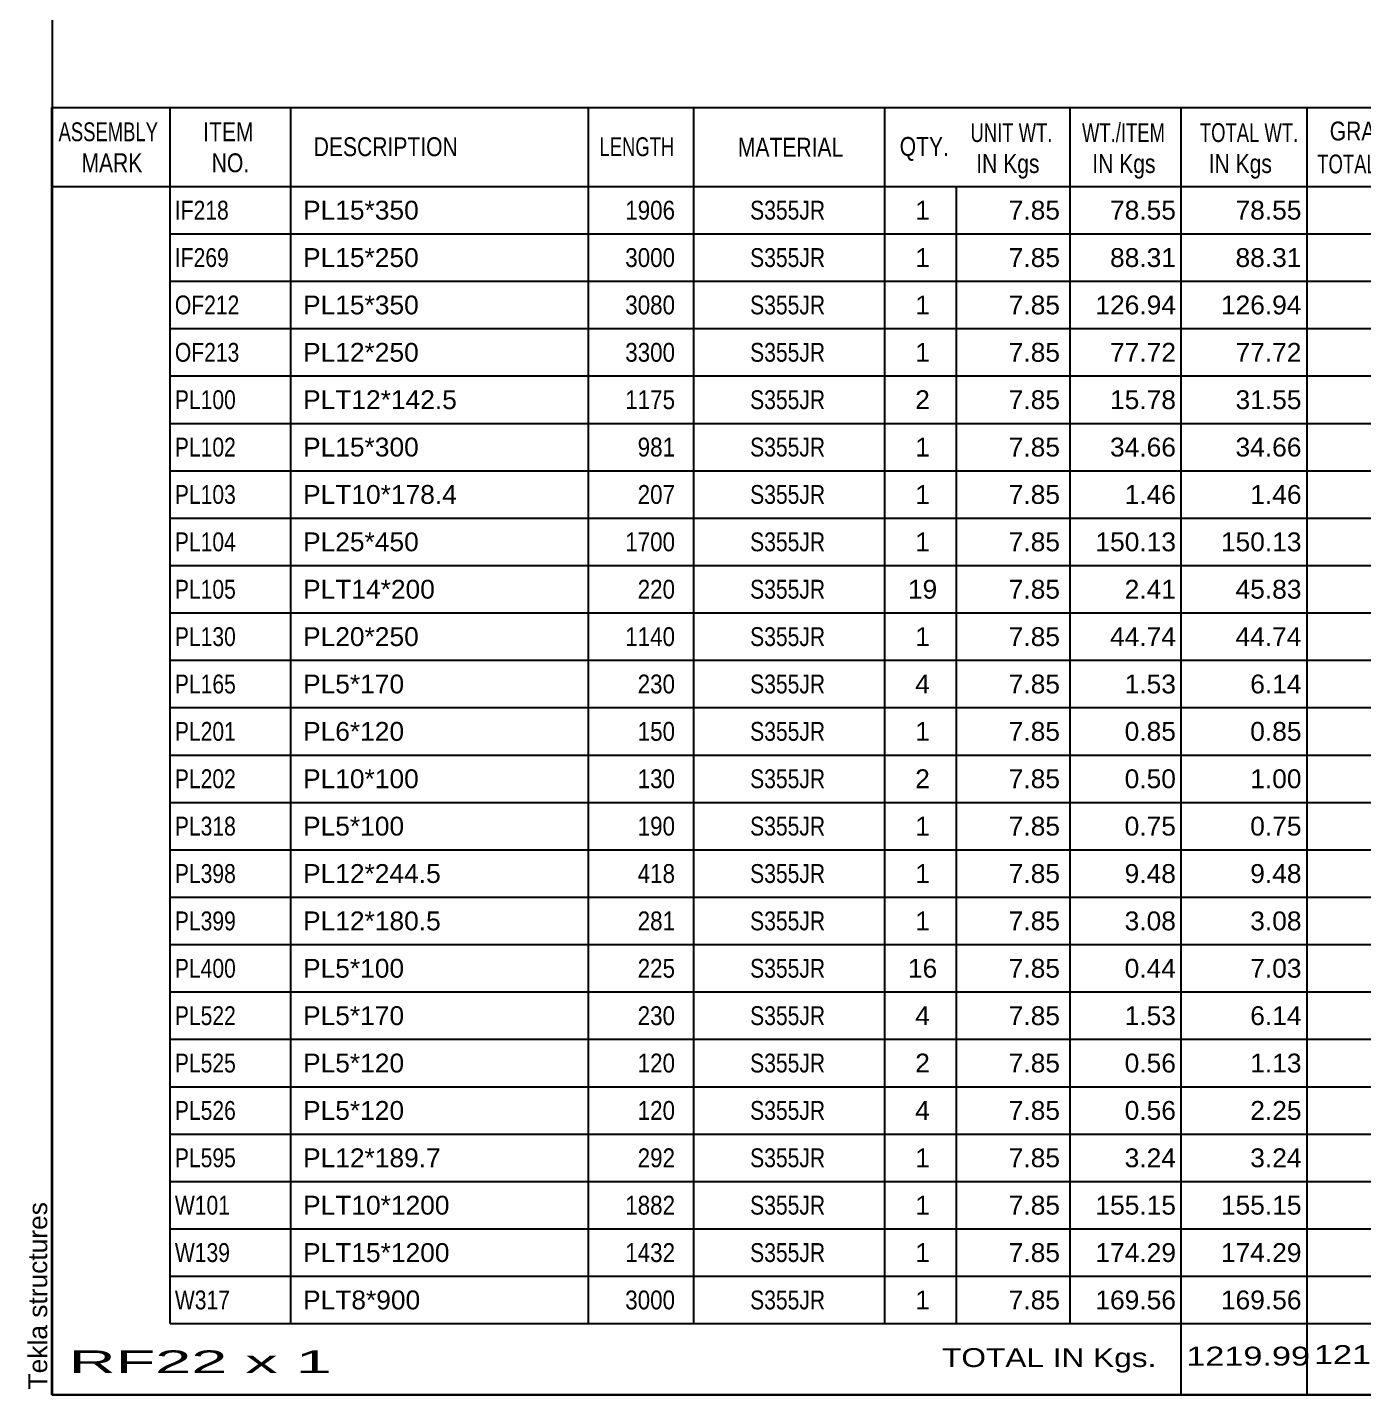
# Model space of a CAD drawing. Header units: millimetres. Extents: x -375 to 28, y -181 to 96.
# Drawn here: x -374.6 to -239.3, y -181.2 to -42.7 of the extents above; entities that cross this region are included whole.
import ezdxf

# ---------------------------------------------------------------- set-up
doc = ezdxf.new("R2010")
doc.units = ezdxf.units.MM
doc.styles.add('Arial', font='ARIAL.TTF', dxfattribs={"height": 0.2})

# ---------------------------------------------------------------- blocks, each defined once
blk = doc.blocks.new('Unknown-623466443-1210')
at = {"color": 5, "linetype": 'Continuous'}
for p, q in [((-372.09, 95.82), (-372.09, -181.18)), ((-372.09, -181.18), (27.91, -181.18))]:
    blk.add_line(p, q, dxfattribs=at)
at = {"color": 174, "linetype": 'Continuous', "style": 'Arial'}
blk.add_text('Tekla structures', height=1.9102, rotation=90, dxfattribs=at).set_placement((-372.59, -180.68))
blk = doc.blocks.new('CBS_BOM-623466443-21851')
at = {"color": 7, "linetype": 'Continuous'}
for p, q in [((-372.12, -58.81), (-372.12, -50.81)), ((-372.12, -50.81), (-217.2, -50.81)), ((-360.12, -58.81), (-360.12, -50.81)), ((-347.93, -58.81), (-347.93, -50.81)), ((-317.76, -58.81), (-317.76, -50.81)), ((-307.09, -58.81), (-307.09, -50.81)), ((-287.77, -58.81), (-287.77, -50.81)), ((-268.97, -58.81), (-268.97, -50.81)), ((-257.76, -58.81), (-257.76, -50.81)), ((-244.97, -58.81), (-244.97, -50.81)), ((-372.12, -58.81), (-217.2, -58.81)), ((-372.12, -63.61), (-372.12, -58.81)), ((-360.12, -63.61), (-360.12, -58.81)), ((-347.93, -63.61), (-347.93, -58.81)), ((-317.76, -63.61), (-317.76, -58.81)), ((-307.09, -63.61), (-307.09, -58.81)), ((-287.77, -63.61), (-287.77, -58.81)), ((-280.5, -63.61), (-280.5, -58.81)), ((-268.97, -63.61), (-268.97, -58.81)), ((-257.76, -63.61), (-257.76, -58.81)), ((-244.97, -63.61), (-244.97, -58.81)), ((-372.12, -68.41), (-372.12, -63.61)), ((-360.12, -63.61), (-217.2, -63.61)), ((-360.12, -68.41), (-360.12, -63.61)), ((-347.93, -68.41), (-347.93, -63.61)), ((-317.76, -68.41), (-317.76, -63.61)), ((-307.09, -68.41), (-307.09, -63.61)), ((-287.77, -68.41), (-287.77, -63.61)), ((-280.5, -68.41), (-280.5, -63.61)), ((-268.97, -68.41), (-268.97, -63.61)), ((-257.76, -68.41), (-257.76, -63.61)), ((-244.97, -68.41), (-244.97, -63.61)), ((-372.12, -73.21), (-372.12, -68.41)), ((-360.12, -68.41), (-217.2, -68.41)), ((-360.12, -73.21), (-360.12, -68.41)), ((-347.93, -73.21), (-347.93, -68.41)), ((-317.76, -73.21), (-317.76, -68.41)), ((-307.09, -73.21), (-307.09, -68.41)), ((-287.77, -73.21), (-287.77, -68.41)), ((-280.5, -73.21), (-280.5, -68.41)), ((-268.97, -73.21), (-268.97, -68.41)), ((-257.76, -73.21), (-257.76, -68.41)), ((-244.97, -73.21), (-244.97, -68.41)), ((-372.12, -78.01), (-372.12, -73.21)), ((-360.12, -73.21), (-217.2, -73.21)), ((-360.12, -78.01), (-360.12, -73.21)), ((-347.93, -78.01), (-347.93, -73.21)), ((-317.76, -78.01), (-317.76, -73.21)), ((-307.09, -78.01), (-307.09, -73.21)), ((-287.77, -78.01), (-287.77, -73.21)), ((-280.5, -78.01), (-280.5, -73.21)), ((-268.97, -78.01), (-268.97, -73.21)), ((-257.76, -78.01), (-257.76, -73.21)), ((-244.97, -78.01), (-244.97, -73.21)), ((-372.12, -82.81), (-372.12, -78.01)), ((-360.12, -78.01), (-217.2, -78.01)), ((-360.12, -82.81), (-360.12, -78.01)), ((-347.93, -82.81), (-347.93, -78.01)), ((-317.76, -82.81), (-317.76, -78.01)), ((-307.09, -82.81), (-307.09, -78.01)), ((-287.77, -82.81), (-287.77, -78.01)), ((-280.5, -82.81), (-280.5, -78.01)), ((-268.97, -82.81), (-268.97, -78.01)), ((-257.76, -82.81), (-257.76, -78.01)), ((-244.97, -82.81), (-244.97, -78.01)), ((-372.12, -87.61), (-372.12, -82.81)), ((-360.12, -82.81), (-217.2, -82.81)), ((-360.12, -87.61), (-360.12, -82.81)), ((-347.93, -87.61), (-347.93, -82.81)), ((-317.76, -87.61), (-317.76, -82.81)), ((-307.09, -87.61), (-307.09, -82.81)), ((-287.77, -87.61), (-287.77, -82.81)), ((-280.5, -87.61), (-280.5, -82.81)), ((-268.97, -87.61), (-268.97, -82.81)), ((-257.76, -87.61), (-257.76, -82.81)), ((-244.97, -87.61), (-244.97, -82.81)), ((-372.12, -92.41), (-372.12, -87.61)), ((-360.12, -87.61), (-217.2, -87.61)), ((-360.12, -92.41), (-360.12, -87.61)), ((-347.93, -92.41), (-347.93, -87.61)), ((-317.76, -92.41), (-317.76, -87.61)), ((-307.09, -92.41), (-307.09, -87.61)), ((-287.77, -92.41), (-287.77, -87.61)), ((-280.5, -92.41), (-280.5, -87.61)), ((-268.97, -92.41), (-268.97, -87.61)), ((-257.76, -92.41), (-257.76, -87.61)), ((-244.97, -92.41), (-244.97, -87.61)), ((-372.12, -97.21), (-372.12, -92.41)), ((-360.12, -92.41), (-217.2, -92.41)), ((-360.12, -97.21), (-360.12, -92.41)), ((-347.93, -97.21), (-347.93, -92.41)), ((-317.76, -97.21), (-317.76, -92.41)), ((-307.09, -97.21), (-307.09, -92.41)), ((-287.77, -97.21), (-287.77, -92.41)), ((-280.5, -97.21), (-280.5, -92.41)), ((-268.97, -97.21), (-268.97, -92.41)), ((-257.76, -97.21), (-257.76, -92.41)), ((-244.97, -97.21), (-244.97, -92.41)), ((-372.12, -102.01), (-372.12, -97.21)), ((-360.12, -97.21), (-217.2, -97.21)), ((-360.12, -102.01), (-360.12, -97.21)), ((-347.93, -102.01), (-347.93, -97.21)), ((-317.76, -102.01), (-317.76, -97.21)), ((-307.09, -102.01), (-307.09, -97.21)), ((-287.77, -102.01), (-287.77, -97.21)), ((-280.5, -102.01), (-280.5, -97.21)), ((-268.97, -102.01), (-268.97, -97.21)), ((-257.76, -102.01), (-257.76, -97.21)), ((-244.97, -102.01), (-244.97, -97.21)), ((-372.12, -106.81), (-372.12, -102.01)), ((-360.12, -102.01), (-217.2, -102.01)), ((-360.12, -106.81), (-360.12, -102.01)), ((-347.93, -106.81), (-347.93, -102.01)), ((-317.76, -106.81), (-317.76, -102.01)), ((-307.09, -106.81), (-307.09, -102.01)), ((-287.77, -106.81), (-287.77, -102.01)), ((-280.5, -106.81), (-280.5, -102.01)), ((-268.97, -106.81), (-268.97, -102.01)), ((-257.76, -106.81), (-257.76, -102.01)), ((-244.97, -106.81), (-244.97, -102.01)), ((-372.12, -111.61), (-372.12, -106.81)), ((-360.12, -106.81), (-217.2, -106.81)), ((-360.12, -111.61), (-360.12, -106.81)), ((-347.93, -111.61), (-347.93, -106.81)), ((-317.76, -111.61), (-317.76, -106.81)), ((-307.09, -111.61), (-307.09, -106.81)), ((-287.77, -111.61), (-287.77, -106.81)), ((-280.5, -111.61), (-280.5, -106.81)), ((-268.97, -111.61), (-268.97, -106.81)), ((-257.76, -111.61), (-257.76, -106.81)), ((-244.97, -111.61), (-244.97, -106.81)), ((-372.12, -116.41), (-372.12, -111.61)), ((-360.12, -111.61), (-217.2, -111.61)), ((-360.12, -116.41), (-360.12, -111.61)), ((-347.93, -116.41), (-347.93, -111.61)), ((-317.76, -116.41), (-317.76, -111.61)), ((-307.09, -116.41), (-307.09, -111.61)), ((-287.77, -116.41), (-287.77, -111.61)), ((-280.5, -116.41), (-280.5, -111.61)), ((-268.97, -116.41), (-268.97, -111.61)), ((-257.76, -116.41), (-257.76, -111.61)), ((-244.97, -116.41), (-244.97, -111.61)), ((-372.12, -121.21), (-372.12, -116.41)), ((-360.12, -116.41), (-217.2, -116.41)), ((-360.12, -121.21), (-360.12, -116.41)), ((-347.93, -121.21), (-347.93, -116.41)), ((-317.76, -121.21), (-317.76, -116.41)), ((-307.09, -121.21), (-307.09, -116.41)), ((-287.77, -121.21), (-287.77, -116.41)), ((-280.5, -121.21), (-280.5, -116.41)), ((-268.97, -121.21), (-268.97, -116.41)), ((-257.76, -121.21), (-257.76, -116.41)), ((-244.97, -121.21), (-244.97, -116.41)), ((-372.12, -126.01), (-372.12, -121.21)), ((-360.12, -121.21), (-217.2, -121.21)), ((-360.12, -126.01), (-360.12, -121.21)), ((-347.93, -126.01), (-347.93, -121.21)), ((-317.76, -126.01), (-317.76, -121.21)), ((-307.09, -126.01), (-307.09, -121.21)), ((-287.77, -126.01), (-287.77, -121.21)), ((-280.5, -126.01), (-280.5, -121.21)), ((-268.97, -126.01), (-268.97, -121.21)), ((-257.76, -126.01), (-257.76, -121.21)), ((-244.97, -126.01), (-244.97, -121.21)), ((-372.12, -130.81), (-372.12, -126.01)), ((-360.12, -126.01), (-217.2, -126.01)), ((-360.12, -130.81), (-360.12, -126.01)), ((-347.93, -130.81), (-347.93, -126.01)), ((-317.76, -130.81), (-317.76, -126.01)), ((-307.09, -130.81), (-307.09, -126.01)), ((-287.77, -130.81), (-287.77, -126.01)), ((-280.5, -130.81), (-280.5, -126.01)), ((-268.97, -130.81), (-268.97, -126.01)), ((-257.76, -130.81), (-257.76, -126.01)), ((-244.97, -130.81), (-244.97, -126.01)), ((-372.12, -135.61), (-372.12, -130.81)), ((-360.12, -130.81), (-217.2, -130.81)), ((-360.12, -135.61), (-360.12, -130.81)), ((-347.93, -135.61), (-347.93, -130.81)), ((-317.76, -135.61), (-317.76, -130.81)), ((-307.09, -135.61), (-307.09, -130.81)), ((-287.77, -135.61), (-287.77, -130.81)), ((-280.5, -135.61), (-280.5, -130.81)), ((-268.97, -135.61), (-268.97, -130.81)), ((-257.76, -135.61), (-257.76, -130.81)), ((-244.97, -135.61), (-244.97, -130.81)), ((-372.12, -140.41), (-372.12, -135.61)), ((-360.12, -135.61), (-217.2, -135.61)), ((-360.12, -140.41), (-360.12, -135.61)), ((-347.93, -140.41), (-347.93, -135.61)), ((-317.76, -140.41), (-317.76, -135.61)), ((-307.09, -140.41), (-307.09, -135.61)), ((-287.77, -140.41), (-287.77, -135.61)), ((-280.5, -140.41), (-280.5, -135.61)), ((-268.97, -140.41), (-268.97, -135.61)), ((-257.76, -140.41), (-257.76, -135.61)), ((-244.97, -140.41), (-244.97, -135.61)), ((-372.12, -145.21), (-372.12, -140.41)), ((-360.12, -140.41), (-217.2, -140.41)), ((-360.12, -145.21), (-360.12, -140.41)), ((-347.93, -145.21), (-347.93, -140.41)), ((-317.76, -145.21), (-317.76, -140.41)), ((-307.09, -145.21), (-307.09, -140.41)), ((-287.77, -145.21), (-287.77, -140.41)), ((-280.5, -145.21), (-280.5, -140.41)), ((-268.97, -145.21), (-268.97, -140.41)), ((-257.76, -145.21), (-257.76, -140.41)), ((-244.97, -145.21), (-244.97, -140.41)), ((-372.12, -150.01), (-372.12, -145.21)), ((-360.12, -145.21), (-217.2, -145.21)), ((-360.12, -150.01), (-360.12, -145.21)), ((-347.93, -150.01), (-347.93, -145.21)), ((-317.76, -150.01), (-317.76, -145.21)), ((-307.09, -150.01), (-307.09, -145.21)), ((-287.77, -150.01), (-287.77, -145.21)), ((-280.5, -150.01), (-280.5, -145.21)), ((-268.97, -150.01), (-268.97, -145.21)), ((-257.76, -150.01), (-257.76, -145.21)), ((-244.97, -150.01), (-244.97, -145.21)), ((-372.12, -154.81), (-372.12, -150.01)), ((-360.12, -150.01), (-217.2, -150.01)), ((-360.12, -154.81), (-360.12, -150.01)), ((-347.93, -154.81), (-347.93, -150.01)), ((-317.76, -154.81), (-317.76, -150.01)), ((-307.09, -154.81), (-307.09, -150.01)), ((-287.77, -154.81), (-287.77, -150.01)), ((-280.5, -154.81), (-280.5, -150.01)), ((-268.97, -154.81), (-268.97, -150.01)), ((-257.76, -154.81), (-257.76, -150.01)), ((-244.97, -154.81), (-244.97, -150.01)), ((-372.12, -159.61), (-372.12, -154.81)), ((-360.12, -154.81), (-217.2, -154.81)), ((-360.12, -159.61), (-360.12, -154.81)), ((-347.93, -159.61), (-347.93, -154.81)), ((-317.76, -159.61), (-317.76, -154.81)), ((-307.09, -159.61), (-307.09, -154.81)), ((-287.77, -159.61), (-287.77, -154.81)), ((-280.5, -159.61), (-280.5, -154.81)), ((-268.97, -159.61), (-268.97, -154.81)), ((-257.76, -159.61), (-257.76, -154.81)), ((-244.97, -159.61), (-244.97, -154.81)), ((-372.12, -164.41), (-372.12, -159.61)), ((-360.12, -159.61), (-217.2, -159.61)), ((-360.12, -164.41), (-360.12, -159.61)), ((-347.93, -164.41), (-347.93, -159.61)), ((-317.76, -164.41), (-317.76, -159.61)), ((-307.09, -164.41), (-307.09, -159.61)), ((-287.77, -164.41), (-287.77, -159.61)), ((-280.5, -164.41), (-280.5, -159.61)), ((-268.97, -164.41), (-268.97, -159.61)), ((-257.76, -164.41), (-257.76, -159.61)), ((-244.97, -164.41), (-244.97, -159.61)), ((-372.12, -169.21), (-372.12, -164.41)), ((-360.12, -164.41), (-217.2, -164.41)), ((-360.12, -169.21), (-360.12, -164.41)), ((-347.93, -169.21), (-347.93, -164.41)), ((-317.76, -169.21), (-317.76, -164.41)), ((-307.09, -169.21), (-307.09, -164.41)), ((-287.77, -169.21), (-287.77, -164.41)), ((-280.5, -169.21), (-280.5, -164.41)), ((-268.97, -169.21), (-268.97, -164.41)), ((-257.76, -169.21), (-257.76, -164.41)), ((-244.97, -169.21), (-244.97, -164.41)), ((-372.12, -174.01), (-372.12, -169.21)), ((-360.12, -169.21), (-217.2, -169.21)), ((-360.12, -174.01), (-360.12, -169.21)), ((-347.93, -174.01), (-347.93, -169.21)), ((-317.76, -174.01), (-317.76, -169.21)), ((-307.09, -174.01), (-307.09, -169.21)), ((-287.77, -174.01), (-287.77, -169.21)), ((-280.5, -174.01), (-280.5, -169.21)), ((-268.97, -174.01), (-268.97, -169.21)), ((-257.76, -174.01), (-257.76, -169.21)), ((-244.97, -174.01), (-244.97, -169.21)), ((-372.12, -181.21), (-372.12, -174.03)), ((-360.12, -174.01), (-217.2, -174.01)), ((-257.76, -181.21), (-257.76, -174.03)), ((-244.97, -181.21), (-244.97, -174.03)), ((-372.12, -181.21), (-217.2, -181.21))]:
    blk.add_line(p, q, dxfattribs=at)
at = {"color": 3, "linetype": 'Continuous', "style": 'Arial'}
for s, height, width, p in [('ASSEMBLY', 1.91, 0.7, (-371.44, -54.23)), ('ITEM', 1.91, 0.8, (-356.79, -54.23)), ('UNIT WT.', 1.91, 0.7, (-279.08, -54.31)), ('WT./ITEM', 1.91, 0.7, (-267.79, -54.31)), ('TOTAL WT.', 1.91, 0.7, (-255.85, -54.31)), ('GRAND', 1.91, 0.8, (-242.7, -54.15)), ('DESCRIPTION', 1.9102, 0.8, (-345.6, -55.74)), ('LENGTH', 1.91, 0.7, (-316.66, -55.74)), ('MATERIAL', 1.91, 0.8, (-302.64, -55.79)), ('QTY.', 1.91, 0.8, (-286.25, -55.71)), ('MARK', 1.91, 0.8, (-369.12, -57.37)), ('NO.', 1.91, 0.8, (-355.93, -57.37)), ('IN Kgs', 1.91, 0.8, (-278.5, -57.45)), ('IN Kgs', 1.91, 0.8, (-266.75, -57.45)), ('IN Kgs', 1.91, 0.8, (-254.96, -57.45)), ('TOTAL WT.', 1.91, 0.7, (-243.96, -57.49))]:
    blk.add_text(s, height=height, dxfattribs=dict(at, width=width)).set_placement(p)
at = {"color": 7, "linetype": 'Continuous', "style": 'Arial'}
for s, width, p in [('IF218', 0.8, (-359.66, -62.17)), ('1906', 0.85, (-314.05, -62.17)), ('S355JR', 0.8, (-301.4, -62.17)), ('IF269', 0.8, (-359.66, -66.97)), ('3000', 0.85, (-314.05, -66.97)), ('S355JR', 0.8, (-301.4, -66.97)), ('OF212', 0.8, (-359.66, -71.77)), ('3080', 0.85, (-314.05, -71.77)), ('S355JR', 0.8, (-301.4, -71.77)), ('OF213', 0.8, (-359.66, -76.57)), ('3300', 0.85, (-314.05, -76.57)), ('S355JR', 0.8, (-301.4, -76.57)), ('PL100', 0.8, (-359.66, -81.37)), ('1175', 0.85, (-314.05, -81.37)), ('S355JR', 0.8, (-301.4, -81.37)), ('PL102', 0.8, (-359.66, -86.17)), ('981', 0.85, (-312.79, -86.17)), ('S355JR', 0.8, (-301.4, -86.17)), ('PL103', 0.8, (-359.66, -90.97)), ('207', 0.85, (-312.79, -90.97)), ('S355JR', 0.8, (-301.4, -90.97)), ('PL104', 0.8, (-359.66, -95.77)), ('1700', 0.85, (-314.05, -95.77)), ('S355JR', 0.8, (-301.4, -95.77)), ('PL105', 0.8, (-359.66, -100.57)), ('220', 0.85, (-312.79, -100.57)), ('S355JR', 0.8, (-301.4, -100.57)), ('PL130', 0.8, (-359.66, -105.37)), ('1140', 0.85, (-314.05, -105.37)), ('S355JR', 0.8, (-301.4, -105.37)), ('PL165', 0.8, (-359.66, -110.17)), ('230', 0.85, (-312.79, -110.17)), ('S355JR', 0.8, (-301.4, -110.17)), ('PL201', 0.8, (-359.66, -114.97)), ('150', 0.85, (-312.79, -114.97)), ('S355JR', 0.8, (-301.4, -114.97)), ('PL202', 0.8, (-359.66, -119.77)), ('130', 0.85, (-312.79, -119.77)), ('S355JR', 0.8, (-301.4, -119.77)), ('PL318', 0.8, (-359.66, -124.57)), ('190', 0.85, (-312.79, -124.57)), ('S355JR', 0.8, (-301.4, -124.57)), ('PL398', 0.8, (-359.66, -129.37)), ('418', 0.85, (-312.79, -129.37)), ('S355JR', 0.8, (-301.4, -129.37)), ('PL399', 0.8, (-359.66, -134.17)), ('281', 0.85, (-312.79, -134.17)), ('S355JR', 0.8, (-301.4, -134.17)), ('PL400', 0.8, (-359.66, -138.97)), ('225', 0.85, (-312.79, -138.97)), ('S355JR', 0.8, (-301.4, -138.97)), ('PL522', 0.8, (-359.66, -143.77)), ('230', 0.85, (-312.79, -143.77)), ('S355JR', 0.8, (-301.4, -143.77)), ('PL525', 0.8, (-359.66, -148.57)), ('120', 0.85, (-312.79, -148.57)), ('S355JR', 0.8, (-301.4, -148.57)), ('PL526', 0.8, (-359.66, -153.37)), ('120', 0.85, (-312.79, -153.37)), ('S355JR', 0.8, (-301.4, -153.37)), ('PL595', 0.8, (-359.66, -158.17)), ('292', 0.85, (-312.79, -158.17)), ('S355JR', 0.8, (-301.4, -158.17)), ('W101', 0.8, (-359.66, -162.97)), ('1882', 0.85, (-314.05, -162.97)), ('S355JR', 0.8, (-301.4, -162.97)), ('W139', 0.8, (-359.66, -167.77)), ('1432', 0.85, (-314.05, -167.77)), ('S355JR', 0.8, (-301.4, -167.77)), ('W317', 0.8, (-359.66, -172.57)), ('3000', 0.85, (-314.05, -172.57)), ('S355JR', 0.8, (-301.4, -172.57))]:
    blk.add_text(s, height=1.91, dxfattribs=dict(at, width=width)).set_placement(p)
for s, height, p in [('PL15*350', 1.91, (-346.68, -62.17)), ('1', 1.91, (-284.68, -62.17)), ('7.85', 1.91, (-275.21, -62.17)), ('78.55', 1.91, (-264.95, -62.17)), ('78.55', 1.91, (-252.24, -62.17)), ('PL15*250', 1.91, (-346.68, -66.97)), ('1', 1.91, (-284.68, -66.97)), ('7.85', 1.91, (-275.21, -66.97)), ('88.31', 1.91, (-264.95, -66.97)), ('88.31', 1.91, (-252.24, -66.97)), ('PL15*350', 1.91, (-346.68, -71.77)), ('1', 1.91, (-284.68, -71.77)), ('7.85', 1.91, (-275.21, -71.77)), ('126.94', 1.91, (-266.43, -71.77)), ('126.94', 1.91, (-253.72, -71.77)), ('PL12*250', 1.91, (-346.68, -76.57)), ('1', 1.91, (-284.68, -76.57)), ('7.85', 1.91, (-275.21, -76.57)), ('77.72', 1.91, (-264.95, -76.57)), ('77.72', 1.91, (-252.24, -76.57)), ('PLT12*142.5', 1.9102, (-346.68, -81.37)), ('2', 1.91, (-284.68, -81.37)), ('7.85', 1.91, (-275.21, -81.37)), ('15.78', 1.91, (-264.95, -81.37)), ('31.55', 1.91, (-252.24, -81.37)), ('PL15*300', 1.91, (-346.68, -86.17)), ('1', 1.91, (-284.68, -86.17)), ('7.85', 1.91, (-275.21, -86.17)), ('34.66', 1.91, (-264.95, -86.17)), ('34.66', 1.91, (-252.24, -86.17)), ('PLT10*178.4', 1.9102, (-346.68, -90.97)), ('1', 1.91, (-284.68, -90.97)), ('7.85', 1.91, (-275.21, -90.97)), ('1.46', 1.91, (-263.47, -90.97)), ('1.46', 1.91, (-250.75, -90.97)), ('PL25*450', 1.91, (-346.68, -95.77)), ('1', 1.91, (-284.68, -95.77)), ('7.85', 1.91, (-275.21, -95.77)), ('150.13', 1.91, (-266.43, -95.77)), ('150.13', 1.91, (-253.72, -95.77)), ('PLT14*200', 1.91, (-346.68, -100.57)), ('19', 1.91, (-285.42, -100.57)), ('7.85', 1.91, (-275.21, -100.57)), ('2.41', 1.91, (-263.47, -100.57)), ('45.83', 1.91, (-252.24, -100.57)), ('PL20*250', 1.91, (-346.68, -105.37)), ('1', 1.91, (-284.68, -105.37)), ('7.85', 1.91, (-275.21, -105.37)), ('44.74', 1.91, (-264.95, -105.37)), ('44.74', 1.91, (-252.24, -105.37)), ('PL5*170', 1.91, (-346.68, -110.17)), ('4', 1.91, (-284.68, -110.17)), ('7.85', 1.91, (-275.21, -110.17)), ('1.53', 1.91, (-263.47, -110.17)), ('6.14', 1.91, (-250.75, -110.17)), ('PL6*120', 1.91, (-346.68, -114.97)), ('1', 1.91, (-284.68, -114.97)), ('7.85', 1.91, (-275.21, -114.97)), ('0.85', 1.91, (-263.47, -114.97)), ('0.85', 1.91, (-250.75, -114.97)), ('PL10*100', 1.91, (-346.68, -119.77)), ('2', 1.91, (-284.68, -119.77)), ('7.85', 1.91, (-275.21, -119.77)), ('0.50', 1.91, (-263.47, -119.77)), ('1.00', 1.91, (-250.75, -119.77)), ('PL5*100', 1.91, (-346.68, -124.57)), ('1', 1.91, (-284.68, -124.57)), ('7.85', 1.91, (-275.21, -124.57)), ('0.75', 1.91, (-263.47, -124.57)), ('0.75', 1.91, (-250.75, -124.57)), ('PL12*244.5', 1.91, (-346.68, -129.37)), ('1', 1.91, (-284.68, -129.37)), ('7.85', 1.91, (-275.21, -129.37)), ('9.48', 1.91, (-263.47, -129.37)), ('9.48', 1.91, (-250.75, -129.37)), ('PL12*180.5', 1.91, (-346.68, -134.17)), ('1', 1.91, (-284.68, -134.17)), ('7.85', 1.91, (-275.21, -134.17)), ('3.08', 1.91, (-263.47, -134.17)), ('3.08', 1.91, (-250.75, -134.17)), ('PL5*100', 1.91, (-346.68, -138.97)), ('16', 1.91, (-285.42, -138.97)), ('7.85', 1.91, (-275.21, -138.97)), ('0.44', 1.91, (-263.47, -138.97)), ('7.03', 1.91, (-250.75, -138.97)), ('PL5*170', 1.91, (-346.68, -143.77)), ('4', 1.91, (-284.68, -143.77)), ('7.85', 1.91, (-275.21, -143.77)), ('1.53', 1.91, (-263.47, -143.77)), ('6.14', 1.91, (-250.75, -143.77)), ('PL5*120', 1.91, (-346.68, -148.57)), ('2', 1.91, (-284.68, -148.57)), ('7.85', 1.91, (-275.21, -148.57)), ('0.56', 1.91, (-263.47, -148.57)), ('1.13', 1.91, (-250.75, -148.57)), ('PL5*120', 1.91, (-346.68, -153.37)), ('4', 1.91, (-284.68, -153.37)), ('7.85', 1.91, (-275.21, -153.37)), ('0.56', 1.91, (-263.47, -153.37)), ('2.25', 1.91, (-250.75, -153.37)), ('PL12*189.7', 1.91, (-346.68, -158.17)), ('1', 1.91, (-284.68, -158.17)), ('7.85', 1.91, (-275.21, -158.17)), ('3.24', 1.91, (-263.47, -158.17)), ('3.24', 1.91, (-250.75, -158.17)), ('PLT10*1200', 1.91, (-346.68, -162.97)), ('1', 1.91, (-284.68, -162.97)), ('7.85', 1.91, (-275.21, -162.97)), ('155.15', 1.91, (-266.43, -162.97)), ('155.15', 1.91, (-253.72, -162.97)), ('PLT15*1200', 1.91, (-346.68, -167.77)), ('1', 1.91, (-284.68, -167.77)), ('7.85', 1.91, (-275.21, -167.77)), ('174.29', 1.91, (-266.43, -167.77)), ('174.29', 1.91, (-253.72, -167.77)), ('PLT8*900', 1.91, (-346.68, -172.57)), ('1', 1.91, (-284.68, -172.57)), ('7.85', 1.91, (-275.21, -172.57)), ('169.56', 1.91, (-266.43, -172.57)), ('169.56', 1.91, (-253.72, -172.57))]:
    blk.add_text(s, height=height, dxfattribs=at).set_placement(p)
at = {"color": 6, "linetype": 'Continuous', "style": 'Arial'}
for s, height, width, p in [('RF22 x 1', 2.292, 2.05, (-370.4, -179.02)), ('TOTAL IN Kgs.', 1.9102, 1.2, (-281.96, -178.41)), ('1219.99', 1.91, 1.3, (-257.23, -178.26)), ('121***', 1.91, 1.3, (-244.3, -178.1))]:
    blk.add_text(s, height=height, dxfattribs=dict(at, width=width)).set_placement(p)

msp = doc.modelspace()

# ---------------------------------------------------------------- block references
for name in ['Unknown-623466443-1210', 'CBS_BOM-623466443-21851']:
    msp.add_blockref(name, (0, 0))

doc.saveas('drawing.dxf')
